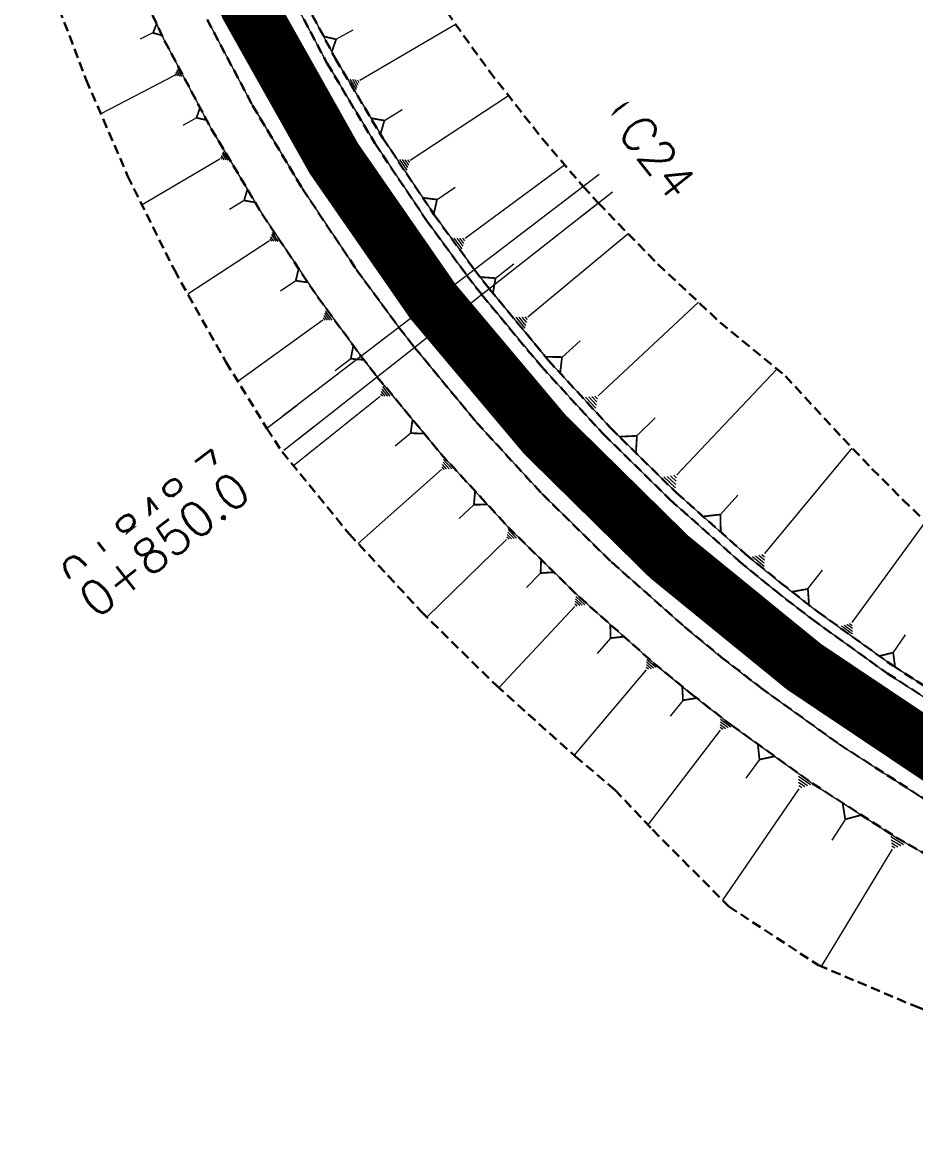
# Model space of a CAD drawing. Header units: metres. Extents: x 544752 to 548977, y 1840603 to 1844608.
# Drawn here: x 547355.3 to 547402.3, y 1842290.2 to 1842349.1 of the extents above; entities that cross this region are included whole.
import ezdxf

# ---------------------------------------------------------------- set-up
doc = ezdxf.new("R2010")
doc.units = ezdxf.units.M
doc.header["$MEASUREMENT"] = 0
for name, pattern in [('ACAD_ISO02W100', [15, 12, -3]), ('Anordnung Grundriss$0$GESTRICHELT', [0.75, 0.5, -0.25]), ('HIDDEN', [0.375, 0.25, -0.125])]:
    doc.linetypes.add(name, pattern=pattern)
doc.layers.add('C-ROAD', color=7, linetype='Continuous')
for name, color, linetype, lineweight in [('C-ROAD-CORR', 5, 'Continuous', 0), ('C-ROAD-SAMP', 150, 'HIDDEN', 0), ('C-ROAD-SAMP-TEXT', 11, 'Continuous', 0), ('C-TOPO-FEAT', 94, 'Continuous', 5)]:
    doc.layers.add(name, color=color, linetype=linetype, lineweight=lineweight)

msp = doc.modelspace()

# ---------------------------------------------------------------- linework, layer by layer
at = {"layer": 'C-ROAD-CORR', "color": 160, "linetype": 'Continuous'}
for p, q in [((547373.0585250466, 1842346.085758915, 510.2563407960987), (547378.0899108027, 1842349.032494859, 506.3679312244375)), ((547362.1723855748, 1842348.571645081, 510.4374163274212), (547361.4891758091, 1842348.237028631, 509.9301856876669)), ((547371.8085865452, 1842348.234286717, 510.3210147086023), (547372.7090871364, 1842348.730343666, 509.6354747157557)), ((547363.4983515706, 1842346.299695829, 510.4765900934795), (547363.3885830651, 1842346.510637075, 510.4765900934795)), ((547363.5961074455, 1842346.28355002, 510.5294469781551), (547363.4314546875, 1842346.599961889, 510.5294469781551)), ((547363.6938633206, 1842346.26740421, 510.5823038628308), (547363.4743263097, 1842346.689286702, 510.5823038628308)), ((547363.3028398205, 1842346.331987449, 510.3708763241282), (547359.4287317194, 1842344.315999282, 507.4585968791869)), ((547363.4005956955, 1842346.315841639, 510.4237332088039), (547363.3457114429, 1842346.421312262, 510.4237332088039)), ((547372.5328147298, 1842346.145782777, 510.5386296326293), (547372.8537032498, 1842345.597883692, 510.5386296326293)), ((547372.664242309, 1842346.130776812, 510.4680574234966), (547372.904908699, 1842345.719852498, 510.4680574234966)), ((547372.7956698883, 1842346.115770846, 510.397485214364), (547372.9561141481, 1842345.841821303, 510.397485214364)), ((547372.9270974674, 1842346.10076488, 510.3269130052313), (547373.0073195974, 1842345.963790109, 510.3269130052313)), ((547375.7098289898, 1842341.882076377, 510.1369580359184), (547380.8695881384, 1842345.280604593, 506.0166825343609)), ((547364.4625700581, 1842344.105951239, 510.3055476273498), (547363.7363058806, 1842343.705217505, 509.7524665932393)), ((547374.3471193078, 1842343.959984496, 510.193954641242), (547375.2760647692, 1842344.537392349, 509.4646401180623)), ((547366.1233941877, 1842341.870690781, 510.4741453391345), (547365.8626515052, 1842342.317152539, 510.4741453391345)), ((547365.6953816739, 1842341.920093205, 510.2442979549757), (547361.5955807463, 1842339.525726675, 507.0783094889003)), ((547365.8023848023, 1842341.907742599, 510.3017598010154), (547365.7371991317, 1842342.019358039, 510.3017598010154)), ((547365.9093879308, 1842341.895391993, 510.3592216470551), (547365.7790165895, 1842342.118622872, 510.3592216470551)), ((547366.0163910592, 1842341.883041387, 510.4166834930948), (547365.8208340474, 1842342.217887706, 510.4166834930948)), ((547375.1502010452, 1842341.916290865, 510.4360791170722), (547375.5202872569, 1842341.354413607, 510.4360791170722)), ((547375.2901080314, 1842341.907737243, 510.3612988467838), (547375.5676726901, 1842341.4863293, 510.3612988467838)), ((547375.4300150175, 1842341.899183621, 510.2865185764953), (547375.6150581234, 1842341.618244992, 510.2865185764953)), ((547375.5699220037, 1842341.890629999, 510.2117383062069), (547375.6624435566, 1842341.750160685, 510.2117383062069)), ((547378.5975284545, 1842337.772659003, 510.0308642471801), (547383.8308839374, 1842341.633720277, 505.6943817348573)), ((547377.1186767275, 1842339.802336243, 510.0816150346556), (547378.0651743939, 1842340.46250891, 509.3121800153242)), ((547366.9680609605, 1842339.755725881, 510.1852183602689), (547366.2038526726, 1842339.28404966, 509.5863982126173)), ((547368.3009499391, 1842337.6284521, 510.1294554180521), (547364.0073881978, 1842334.831622201, 506.7125507900111)), ((547368.4169489797, 1842337.620768516, 510.1914717281256), (547368.3408059105, 1842337.737659776, 510.1914717281256)), ((547368.5329480204, 1842337.613084933, 510.2534880381991), (547368.380661882, 1842337.846867451, 510.2534880381991)), ((547368.6489470609, 1842337.605401349, 510.3155043482726), (547368.4205178536, 1842337.956075127, 510.3155043482726)), ((547368.7649461016, 1842337.597717766, 510.3775206583461), (547368.460373825, 1842338.065282803, 510.3775206583461)), ((547378.0073469001, 1842337.777302201, 510.3456956301632), (547378.4278201492, 1842337.207384806, 510.3456956301632)), ((547378.1548922887, 1842337.776141402, 510.2669877844174), (547378.4702472255, 1842337.348703355, 510.2669877844174)), ((547378.3024376773, 1842337.774980602, 510.1882799386717), (547378.5126743019, 1842337.490021905, 510.1882799386717)), ((547378.449983066, 1842337.773819803, 510.1095720929259), (547378.5551013781, 1842337.631340454, 510.1095720929259)), ((547381.8892001085, 1842333.63807692, 509.9346485212615), (547387.1697529744, 1842338.010749258, 505.3624396511769)), ((547380.1965187327, 1842335.668022947, 509.9800342977188), (547381.1532546107, 1842336.416128354, 509.1703572245572)), ((547369.6829932906, 1842335.531277834, 510.0763764955097), (547368.8861799384, 1842334.98409905, 509.4318252214532)), ((547385.58923761, 1842329.475698147, 509.848849850986), (547390.8735025534, 1842334.404955379, 505.0297713645921)), ((547371.2314975698, 1842333.460030969, 510.0919792887255), (547371.1436253345, 1842333.581534276, 510.0919792887255)), ((547371.3564358925, 1842333.457860806, 510.1586323383031), (547371.1806914218, 1842333.700867421, 510.1586323383031)), ((547371.4813742152, 1842333.455690642, 510.2252853878806), (547371.2177575092, 1842333.820200565, 510.2252853878806)), ((547371.6063125379, 1842333.453520479, 510.2919384374582), (547371.2548235966, 1842333.939533709, 510.2919384374582)), ((547381.2677668971, 1842333.608148309, 510.2665764982091), (547381.7439302758, 1842333.033121026, 510.2665764982091)), ((547381.4231252, 1842333.615630462, 510.1835945039722), (547381.7802477339, 1842333.18436, 510.1835945039722)), ((547381.5784835027, 1842333.623112615, 510.1006125097353), (547381.8165651922, 1842333.335598973, 510.1006125097353)), ((547381.7338418056, 1842333.630594767, 510.0176305154984), (547381.8528826503, 1842333.486837947, 510.0176305154984)), ((547371.1065592471, 1842333.462201132, 510.0253262391479), (547366.6437361904, 1842330.234649177, 506.3530710657581)), ((547383.6932192949, 1842331.516104022, 509.8881986467682), (547384.6563320874, 1842332.362758692, 509.0332223921531)), ((547372.5800239907, 1842331.427046744, 509.9767340684608), (547371.7534653948, 1842330.798015575, 509.2842471818201)), ((547389.7408931378, 1842325.328604031, 509.7740766373805), (547395.0003180003, 1842330.885248026, 504.6726274849613)), ((547374.6577999786, 1842329.465000889, 510.2191722987897), (547374.2604223135, 1842329.961559172, 510.2191722987897)), ((547374.1280722906, 1842329.448361587, 509.9364595025912), (547369.5683493498, 1842325.799379954, 506.0423787899844)), ((547374.2605042126, 1842329.452521412, 510.0071377016408), (547374.1611597963, 1842329.576660983, 510.0071377016408)), ((547374.3929361346, 1842329.456681238, 510.0778159006904), (547374.194247302, 1842329.704960379, 510.0778159006904)), ((547374.5253680566, 1842329.460841063, 510.14849409974), (547374.2273348077, 1842329.833259776, 510.14849409974)), ((547384.9372225862, 1842329.405564522, 510.1987038595903), (547385.4740016842, 1842328.830126309, 510.1987038595903)), ((547385.1002263422, 1842329.423097928, 510.1112403574392), (547385.5028106656, 1842328.991519269, 510.1112403574392)), ((547385.2632300981, 1842329.440631334, 510.0237768552881), (547385.5316196472, 1842329.152912228, 510.0237768552881)), ((547385.426233854, 1842329.458164741, 509.9363133531371), (547385.5604286286, 1842329.314305188, 509.9363133531371)), ((547387.633995312, 1842327.371268076, 509.8098124219225), (547388.5932607846, 1842328.323575727, 508.9084502056352)), ((547375.730021007, 1842327.512229262, 509.9059553172042), (547374.9148344644, 1842326.826593367, 509.1956186072767)), ((547394.3601919506, 1842321.173122212, 509.769224351773), (547398.9644785484, 1842326.728499535, 504.9586483807825)), ((547377.6228442602, 1842325.619688192, 510.0193246495045), (547377.4114141283, 1842325.858973305, 510.0193246495045)), ((547377.7554634974, 1842325.630343624, 510.0902929387696), (547377.4383182995, 1842325.989271293, 510.0902929387696)), ((547377.8880827345, 1842325.640999057, 510.1612612280347), (547377.4652224707, 1842326.119569282, 510.1612612280347)), ((547377.3576057858, 1842325.598377327, 509.8773880709742), (547372.9631225258, 1842321.715452203, 505.9673793470805)), ((547377.490225023, 1842325.60903276, 509.9483563602394), (547377.384509957, 1842325.728675316, 509.9483563602394)), ((547389.2275880609, 1842325.240824828, 510.0518559249044), (547389.6814357511, 1842324.811252981, 510.0518559249044)), ((547389.3986897531, 1842325.270084563, 509.9592628290631), (547389.70125488, 1842324.983703331, 509.9592628290631)), ((547389.5697914455, 1842325.299344297, 509.8666697332218), (547389.7210740088, 1842325.156153681, 509.8666697332218)), ((547389.0564863686, 1842325.211565094, 510.1444490207458), (547389.6616166222, 1842324.638802631, 510.1444490207458)), ((547392.0330747183, 1842323.232371499, 509.7666171493618), (547392.9366640564, 1842324.252296187, 508.8579153488482)), ((547379.0581470082, 1842323.748188888, 509.8544540755972), (547378.2775523938, 1842323.023807032, 509.1442835686155)), ((547381.168179011, 1842321.963598528, 510.044590776162), (547380.8349211835, 1842322.305601404, 510.044590776162)), ((547381.2997226213, 1842321.980655343, 510.1153413292502), (547380.8553788514, 1842322.436659178, 510.1153413292502)), ((547398.9654956224, 1842317.546156872, 509.7929546977607), (547402.8375102726, 1842322.857415026, 505.4097544357714)), ((547380.7735481799, 1842321.912428081, 509.8323391168972), (547376.5863495939, 1842317.832296595, 505.9343901118107)), ((547380.9050917902, 1842321.929484896, 509.9030896699854), (547380.7940058478, 1842322.043485855, 509.9030896699854)), ((547381.0366354006, 1842321.946541712, 509.9738402230737), (547380.8144635156, 1842322.17454363, 509.9738402230737)), ((547394.2009939156, 1842321.134966129, 509.8565405066481), (547394.3522463404, 1842321.009608395, 509.8565405066481)), ((547393.7233998106, 1842321.02049788, 510.1184889712735), (547394.3284095096, 1842320.519066944, 510.1184889712735)), ((547393.8825978455, 1842321.058653963, 510.0311728163983), (547394.33635512, 1842320.682580761, 510.0311728163983)), ((547394.0417958805, 1842321.096810046, 509.9438566615232), (547394.3443007302, 1842320.846094578, 509.9438566615232)), ((547382.5656289114, 1842320.150806585, 509.8146933190644), (547381.8220021154, 1842319.389970273, 509.105207162468)), ((547396.6291569714, 1842319.317223944, 509.7798901280952), (547397.4004676269, 1842320.30900353, 508.942218688066)), ((547384.7554799919, 1842318.46570494, 510.0098011332914), (547384.4055911982, 1842318.791382128, 510.0098011332914)), ((547384.8861674995, 1842318.489178473, 510.0806193631221), (547384.4196491078, 1842318.923414725, 510.0806193631221)), ((547384.3634174693, 1842318.395284338, 509.7973464437993), (547380.3761690749, 1842314.11161456, 505.8957393506979)), ((547384.4941049769, 1842318.418757872, 509.86816467363), (547384.3774753789, 1842318.527316935, 509.86816467363)), ((547384.6247924843, 1842318.442231406, 509.9389829034607), (547384.3915332886, 1842318.659349532, 509.9389829034607)), ((547398.3952066855, 1842317.371396039, 510.1111653650535), (547398.9735851194, 1842316.949746459, 510.1111653650535)), ((547398.5377789198, 1842317.415086247, 510.0316126982303), (547398.971562745, 1842317.098849063, 510.0316126982303)), ((547398.680351154, 1842317.458776456, 509.9520600314071), (547398.9695403709, 1842317.247951666, 509.9520600314071)), ((547398.8229233882, 1842317.502466664, 509.8725073645839), (547398.9675179966, 1842317.397054269, 509.8725073645839)), ((547386.242544391, 1842316.726809203, 509.7850669166438), (547385.5348897588, 1842315.928361148, 509.0735621824983)), ((547401.1188054447, 1842315.963519131, 509.8052161607602), (547401.763973889, 1842316.903246738, 509.0452265568667)), ((547388.3816299837, 1842315.118132949, 509.915014077657), (547388.1369301404, 1842315.324575944, 509.915014077657)), ((547388.511619276, 1842315.148088814, 509.9861601073295), (547388.1445695114, 1842315.457753307, 509.9861601073295)), ((547388.6416085685, 1842315.17804468, 510.0573061370019), (547388.1522088823, 1842315.59093067, 510.0573061370019)), ((547388.1216513987, 1842315.058221218, 509.772722018312), (547384.3304723655, 1842310.564482334, 505.8530830529598)), ((547388.2516406912, 1842315.088177083, 509.8438680479845), (547388.1292907696, 1842315.191398581, 509.8438680479845)), ((547390.0600101178, 1842313.45887494, 509.7636100993567), (547389.3866829072, 1842312.620100752, 509.0465323170513)), ((547392.4309089372, 1842312.001562909, 509.9640406577566), (547392.0240361392, 1842312.312175886, 509.9640406577566)), ((547392.5677461763, 1842312.040210256, 510.0398780903967), (547392.0252491123, 1842312.454360893, 510.0398780903967)), ((547392.0203972202, 1842311.885620865, 509.7365283598366), (547388.2175851687, 1842306.904306841, 505.5584036263973)), ((547392.1572344592, 1842311.924268213, 509.8123657924766), (547392.0216101932, 1842312.027805872, 509.8123657924766)), ((547392.2940716982, 1842311.96291556, 509.8882032251166), (547392.0228231662, 1842312.169990879, 509.8882032251166)), ((547394.08373004, 1842310.340522327, 509.7057805787731), (547393.3705833287, 1842309.356292077, 508.8952337605897)), ((547396.7665461088, 1842309.009669521, 510.0184273369617), (547396.1288539919, 1842309.447832995, 510.0184273369617)), ((547396.155591068, 1842308.80362318, 509.6745192627855), (547392.1322035901, 1842302.948086072, 504.9376726623059)), ((547396.6138073485, 1842308.958157936, 509.9324503184176), (547396.1355382609, 1842309.286780541, 509.9324503184176)), ((547396.4610685883, 1842308.906646351, 509.8464732998736), (547396.14222253, 1842309.125728087, 509.8464732998736)), ((547396.3083298282, 1842308.855134765, 509.7604962813296), (547396.1489067989, 1842308.964675633, 509.7604962813296)), ((547398.5970095695, 1842307.194773624, 509.6626508873163), (547397.8866838983, 1842306.095483009, 508.7898219391384)), ((547401.6653975893, 1842305.860252997, 510.0044472452133), (547400.9949569236, 1842306.267007674, 510.0044472452133)), ((547401.5138000599, 1842305.799357221, 509.9173131302347), (547401.0109695606, 1842306.104423229, 509.9173131302347)), ((547401.3622025305, 1842305.738461444, 509.8301790152561), (547401.0269821975, 1842305.941838783, 509.8301790152561)), ((547401.0590074715, 1842305.616669892, 509.6559107852989), (547397.3241092871, 1842299.460557217, 504.8554194934747)), ((547401.210605001, 1842305.677565668, 509.7430449002775), (547401.0429948346, 1842305.779254338, 509.7430449002775))]:
    msp.add_line(p, q, dxfattribs=at)
at = {"layer": 'C-ROAD-CORR', "color": 5, "linetype": 'Anordnung Grundriss$0$GESTRICHELT', "lineweight": 30, "extrusion": (-0.4982029793467132, -0.2440054581500553, 0.832018706378072), "const_width": 0.1, "elevation": -721815.8788817208}
msp.add_lwpolyline([(-1413804.069646067, 1083510.827352449), (-1413803.727577438, 1083510.371260945), (-1413803.385508811, 1083510.827352449)], dxfattribs=at)
at = {"layer": 'C-ROAD-CORR', "color": 5, "linetype": 'Anordnung Grundriss$0$GESTRICHELT', "lineweight": 30, "extrusion": (-0.4859301607899782, -0.2676833701348241, -0.8319960890460296), "const_width": 0.1, "elevation": -759575.040362568}
msp.add_lwpolyline([(-1349594.376914719, -1138200.90434832), (-1349594.83918536, -1138201.520709174), (-1349595.301456002, -1138200.90434832)], dxfattribs=at)
at = {"layer": 'C-ROAD-CORR', "color": 5, "linetype": 'Anordnung Grundriss$0$GESTRICHELT', "lineweight": 30, "extrusion": (-0.485727761643321, -0.2680119786144833, 0.8320084860673711), "const_width": 0.1, "elevation": -759215.8257858631}
msp.add_lwpolyline([(-1348643.985205181, 1139558.155815337), (-1348643.612232918, 1139557.658518985), (-1348643.239260654, 1139558.155815337)], dxfattribs=at)
at = {"layer": 'C-ROAD-CORR', "color": 5, "linetype": 'Anordnung Grundriss$0$GESTRICHELT', "lineweight": 30, "extrusion": (-0.4711681614503262, -0.2928656285445447, -0.8320037783884928), "const_width": 0.1, "elevation": -797889.0698913542}
msp.add_lwpolyline([(-1275747.530499773, -1195695.88552946), (-1275748.022305319, -1195696.541270188), (-1275748.514110865, -1195695.88552946)], dxfattribs=at)
at = {"layer": 'C-ROAD-CORR', "color": 5, "linetype": 'Anordnung Grundriss$0$GESTRICHELT', "lineweight": 30, "extrusion": (-0.4720960280371102, -0.2913819097972814, 0.8319987517745883), "const_width": 0.1, "elevation": -794809.7745543104}
msp.add_lwpolyline([(-1280276.632610479, 1192894.847947468), (-1280276.22881158, 1192894.309548936), (-1280275.825012682, 1192894.847947468)], dxfattribs=at)
at = {"layer": 'C-ROAD-CORR', "color": 5, "linetype": 'Anordnung Grundriss$0$GESTRICHELT', "lineweight": 30, "extrusion": (-0.4550091522279625, -0.3173643382168786, -0.8320135505008037), "const_width": 0.1, "elevation": -834178.94567271}
msp.add_lwpolyline([(-1197939.338452533, -1250168.697602273), (-1197939.857335753, -1250169.389446567), (-1197940.376218974, -1250168.697602273)], dxfattribs=at)
at = {"layer": 'C-ROAD-CORR', "color": 5, "linetype": 'Anordnung Grundriss$0$GESTRICHELT', "lineweight": 30, "extrusion": (-0.4573392466470672, -0.3140589098722674, 0.8319902731439448), "const_width": 0.1, "elevation": -828511.148445852}
msp.add_lwpolyline([(-1208864.60867345, 1243395.418407069), (-1208864.174053547, 1243394.838913866), (-1208863.739433645, 1243395.418407068)], dxfattribs=at)
at = {"layer": 'C-ROAD-CORR', "color": 5, "linetype": 'Anordnung Grundriss$0$GESTRICHELT', "lineweight": 30, "extrusion": (-0.4369763907510254, -0.3416871973480563, -0.8320465690660817), "const_width": 0.1, "elevation": -869119.0607622925}
msp.add_lwpolyline([(-1114147.536098706, -1302739.523194127), (-1114148.082201154, -1302740.251330726), (-1114148.628303603, -1302739.523194127)], dxfattribs=at)
at = {"layer": 'C-ROAD-CORR', "color": 5, "linetype": 'Anordnung Grundriss$0$GESTRICHELT', "lineweight": 30, "extrusion": (-0.4414249428360396, -0.3359351039528593, 0.8320406394968821), "const_width": 0.1, "elevation": -860103.3879397307}
msp.add_lwpolyline([(-1134582.631567404, 1291026.401921753), (-1134582.164518633, 1291025.779190059), (-1134581.697469862, 1291026.401921753)], dxfattribs=at)
at = {"layer": 'C-ROAD-CORR', "color": 5, "linetype": 'Anordnung Grundriss$0$GESTRICHELT', "lineweight": 30, "extrusion": (-0.4166373507960855, -0.3662582009057417, -0.832026591035953), "const_width": 0.1, "elevation": -903253.7589118007}
msp.add_lwpolyline([(-1022288.605141661, -1353835.284311532), (-1022289.181745123, -1353836.053116147), (-1022289.758348585, -1353835.284311531)], dxfattribs=at)
at = {"layer": 'C-ROAD-CORR', "color": 5, "linetype": 'Anordnung Grundriss$0$GESTRICHELT', "lineweight": 30, "extrusion": (-0.4245985089717124, -0.3571206875241247, 0.8319741106075929), "const_width": 0.1, "elevation": -889923.9580724778}
msp.add_lwpolyline([(-1057597.865947842, 1335408.526837578), (-1057597.387003794, 1335407.888245514), (-1057596.908059746, 1335408.526837577)], dxfattribs=at)
at = {"layer": 'C-ROAD-CORR', "color": 5, "linetype": 'Anordnung Grundriss$0$GESTRICHELT', "lineweight": 30, "extrusion": (-0.3937274922958491, -0.3908716764167288, -0.8319843714791751), "const_width": 0.1, "elevation": -936059.3023590721}
msp.add_lwpolyline([(-921804.4986619573, -1402807.784173926), (-921805.106432914, -1402808.594535201), (-921805.7142038704, -1402807.784173926)], dxfattribs=at)
at = {"layer": 'C-ROAD-CORR', "color": 5, "linetype": 'Anordnung Grundriss$0$GESTRICHELT', "lineweight": 30, "extrusion": (-0.4066875487909471, -0.3774008632473915, 0.8319698468565639), "const_width": 0.1, "elevation": -917482.6368328844}
msp.add_lwpolyline([(-978097.8261682654, 1376711.238598826), (-978097.3473454756, 1376710.60016844), (-978096.868522686, 1376711.238598826)], dxfattribs=at)
at = {"layer": 'C-ROAD-CORR', "color": 5, "linetype": 'Anordnung Grundriss$0$GESTRICHELT', "lineweight": 30, "extrusion": (0.3679194294669946, 0.4152883324633613, 0.8319680849290325), "const_width": 0.1, "elevation": 966915.6170899282}
msp.add_lwpolyline([(811971.1145617699, -1448988.242364241), (811971.7272367175, -1448989.059264172), (811972.3399116658, -1448988.242364242)], dxfattribs=at)
at = {"layer": 'C-ROAD-CORR', "color": 5, "linetype": 'Anordnung Grundriss$0$GESTRICHELT', "lineweight": 30, "extrusion": (0.3878068407776368, 0.3967817295737137, -0.8319676155491638), "const_width": 0.1, "elevation": 942853.5300240748}
msp.add_lwpolyline([(896271.69595506, 1414743.22802055), (896271.2175984916, 1414742.590211792), (896270.739241923, 1414743.22802055)], dxfattribs=at)
at = {"layer": 'C-ROAD-CORR', "color": 5, "linetype": 'Anordnung Grundriss$0$GESTRICHELT', "lineweight": 30, "extrusion": (0.3405524338587497, 0.4378948345484402, 0.8320289379995605), "const_width": 0.1, "elevation": 993583.5185672534}
msp.add_lwpolyline([(698902.7086102972, -1489331.24531598), (698903.2735492145, -1489331.998567869), (698903.8384881308, -1489331.24531598)], dxfattribs=at)
at = {"layer": 'C-ROAD-CORR', "color": 5, "linetype": 'Anordnung Grundriss$0$GESTRICHELT', "lineweight": 30, "extrusion": (0.3680022798527955, 0.4152176654742987, -0.8319667134574666), "const_width": 0.1, "elevation": 965977.7113796681}
msp.add_lwpolyline([(812314.0444065997, 1449413.146130034), (812313.5646909954, 1449412.50650923), (812313.0849753914, 1449413.146130035)], dxfattribs=at)
at = {"layer": 'C-ROAD-CORR', "color": 5, "linetype": 'Anordnung Grundriss$0$GESTRICHELT', "lineweight": 30, "extrusion": (0.313977655424646, 0.4573278087631143, 0.8320272274547094), "const_width": 0.1, "elevation": 1014838.214325416}
msp.add_lwpolyline([(591461.0210774883, -1521200.489100768), (591461.533622592, -1521201.17249424), (591462.0461676959, -1521200.489100768)], dxfattribs=at)
at = {"layer": 'C-ROAD-CORR', "color": 5, "linetype": 'Anordnung Grundriss$0$GESTRICHELT', "lineweight": 30, "extrusion": (0.3472478166981797, 0.4325720110379023, -0.832045917642153), "const_width": 0.1, "elevation": 986589.0943577801}
msp.add_lwpolyline([(726427.0126938119, 1480777.966134335), (726426.5290481746, 1480777.321273486), (726426.0454025385, 1480777.966134335)], dxfattribs=at)
at = {"layer": 'C-ROAD-CORR', "color": 5, "linetype": 'Anordnung Grundriss$0$GESTRICHELT', "lineweight": 30, "extrusion": (0.3255363186088709, 0.4492801928506465, -0.8319695989509892), "const_width": 0.1, "elevation": 1005486.140212514}
msp.add_lwpolyline([(637693.5430584885, 1508673.389476987), (637692.9965589477, 1508672.660810933), (637692.4500594079, 1508673.389476987)], dxfattribs=at)
at = {"layer": 'C-ROAD-CORR', "color": 5, "linetype": 'Anordnung Grundriss$0$GESTRICHELT', "lineweight": 30, "extrusion": (0.3011166246959829, 0.4660041062808675, -0.8319669171674249), "const_width": 0.1, "elevation": 1022929.51322568}
msp.add_lwpolyline([(540097.3751589183, 1534814.113907418), (540096.786673656, 1534813.329260402), (540096.1981883936, 1534814.113907418)], dxfattribs=at)
at = {"layer": 'C-ROAD-SAMP-TEXT', "color": 1, "linetype": 'Continuous', "lineweight": -3}
for p, q in [((547376.1086994564, 1842333.831716459), (547377.6974947512, 1842335.046512537)), ((547376.9207409458, 1842332.784309769), (547378.4930943627, 1842334.020313302))]:
    msp.add_line(p, q, dxfattribs=at)

# ---------------------------------------------------------------- texts
at = {"layer": 'C-ROAD-SAMP-TEXT', "color": 1, "linetype": 'Continuous', "lineweight": 13, "insert": (547388.0246641667, 1842342.942687046), "char_height": 1.8, "width": 4.761428571428572, "attachment_point": 5, "rotation": 307.40160110729386, "bg_fill": 3, "box_fill_scale": 1.416666666666667, "bg_fill_color": 256, "bg_fill_true_color": 13158600, "bg_fill_transparency": 0}
msp.add_mtext('{\\Fsimplex.shx|c0;C23}', dxfattribs=at)
at = {"layer": 'C-ROAD-SAMP-TEXT', "color": 1, "linetype": 'Continuous', "lineweight": -3, "insert": (547361.8095418041, 1842322.898551756), "char_height": 1.8, "width": 11.25428571428572, "attachment_point": 5, "rotation": 37.401601107293864, "bg_fill": 3, "box_fill_scale": 1.416666666666667, "bg_fill_color": 256, "bg_fill_true_color": 13158600, "bg_fill_transparency": 0}
msp.add_mtext('{\\Fsimplex.shx|c0;0+848.7}', dxfattribs=at)

# ---------------------------------------------------------------- next in the draw order: linework, layer by layer
at = {"layer": 'C-ROAD-SAMP', "color": 1, "linetype": 'Continuous', "lineweight": 13}
msp.add_lwpolyline([(547384.8470735773, 1842340.513094889), (547376.9030971038, 1842334.439114498), (547368.9591206303, 1842328.365134108)], dxfattribs=at)
at = {"layer": 'C-ROAD-SAMP-TEXT', "color": 4, "linetype": 'Continuous', "lineweight": 9}
msp.add_line((547385.6414712247, 1842341.120492928), (547384.05267593, 1842339.90569685), dxfattribs=at)
at = {"layer": 'C-ROAD-SAMP-TEXT', "color": 4, "linetype": 'Continuous', "lineweight": 5}
msp.add_line((547369.7535182777, 1842328.972532147), (547368.1647229829, 1842327.757736069), dxfattribs=at)

# ---------------------------------------------------------------- next in the draw order: texts
at = {"layer": 'C-ROAD-SAMP-TEXT', "color": 1, "linetype": 'Continuous', "lineweight": -3, "insert": (547362.7695601949, 1842321.660277975), "char_height": 1.8, "width": 11.25428571428572, "attachment_point": 5, "rotation": 38.170359251646346, "bg_fill": 3, "box_fill_scale": 1.416666666666667, "bg_fill_color": 256, "bg_fill_true_color": 13158600, "bg_fill_transparency": 0}
msp.add_mtext('{\\Fsimplex.shx|c0;0+850.0}', dxfattribs=at)

# ---------------------------------------------------------------- next in the draw order: linework, layer by layer
at = {"layer": 'C-ROAD-SAMP-TEXT', "color": 4, "linetype": 'Continuous', "lineweight": 5}
msp.add_line((547370.6313272788, 1842327.840295638), (547369.058973862, 1842326.604292106), dxfattribs=at)

# ---------------------------------------------------------------- next in the draw order: texts
at = {"layer": 'C-ROAD-SAMP-TEXT', "color": 1, "linetype": 'Continuous', "lineweight": 13, "insert": (547388.7133915717, 1842342.054336264), "char_height": 1.8, "width": 4.848000000000001, "attachment_point": 5, "rotation": 308.17035925164635, "bg_fill": 3, "box_fill_scale": 1.416666666666667, "bg_fill_color": 256, "bg_fill_true_color": 13158600, "bg_fill_transparency": 0}
msp.add_mtext('{\\Fsimplex.shx|c0;C24}', dxfattribs=at)

# ---------------------------------------------------------------- next in the draw order: linework, layer by layer
at = {"layer": 'C-ROAD', "color": 1, "linetype": 'ACAD_ISO02W100', "lineweight": -3, "ltscale": 0.1, "const_width": 3, "flags": 128}
msp.add_lwpolyline([(547358.5668576545, 1842412.333396265, 0.4484821908243404), (547447.2669305371, 1842296.325235744)], format="xyb", dxfattribs=at)
at = {"layer": 'C-ROAD-CORR', "color": 11, "linetype": 'Anordnung Grundriss$0$GESTRICHELT', "lineweight": 30}
for points in [[(547360.5683088392, 1842352.912064138, 510.8005065036601), (547362.7826300914, 1842348.160350441, 510.6751820035288), (547365.2369376582, 1842343.528031797, 510.5625106373852), (547367.9248150276, 1842339.02721888, 510.4624924052295), (547370.8392350462, 1842334.669678563, 510.3751273070615), (547373.1297082789, 1842331.553973813, 510.3187940202161), (547373.9725782897, 1842330.466803145, 510.3004153428815), (547377.3166529837, 1842326.429580573, 510.2383565126892), (547380.8627164203, 1842322.568565711, 510.1889508164847), (547384.6014978145, 1842318.89385275, 510.1521982542682), (547388.523222542, 1842315.415048814, 510.1280988260394), (547390.5107305343, 1842313.782992195, 510.1209030043916), (547392.6176376935, 1842312.141248847, 510.1150104081696), (547396.8740388801, 1842309.08101183, 510.1034442849838), (547401.2812982184, 1842306.24233841, 510.091878161798), (547405.8278934236, 1842303.63264998, 510.0803120386121), (547410.5019379326, 1842301.258769278, 510.0687459154263), (547415.2912119805, 1842299.126902549, 510.0571797922405), (547420.1831945477, 1842297.242623318, 510.0456136690547), (547425.165096095, 1842295.610857822, 510.0340475458688), (547430.2238919996, 1842294.235872129, 510.022481422683)], [(547356.7049234166, 1842351.230549487, 507.9915337026161), (547358.6552527015, 1842346.106948202, 507.6018772402027), (547360.8385546074, 1842341.051630475, 507.1974392683352), (547363.2954164906, 1842336.099443633, 506.8108140262188), (547366.0130610648, 1842331.260082744, 506.4357365505173), (547368.16635239, 1842327.758981916, 506.1534947686447), (547368.9683422789, 1842326.533047972, 506.0568943825755), (547372.4937724617, 1842322.22227315, 505.9716058739576), (547376.2777280268, 1842318.136222906, 505.9375311158668), (547380.2453451399, 1842314.228967671, 505.8971505891166), (547384.3912761274, 1842310.509939481, 505.8524271438945), (547386.4797587536, 1842308.746614004, 505.8203170606348), (547388.4547500145, 1842306.652883286, 505.5226597461689), (547392.4679509776, 1842302.60984224, 504.884263997569), (547397.1893941571, 1842299.517690749, 504.8440398759815), (547402.4076973171, 1842297.30457562, 505.2848388711365), (547407.711069802, 1842295.397172603, 505.7406844807384), (547413.0631440644, 1842293.755958001, 506.180678966157), (547418.4616409158, 1842292.408094073, 506.6243455531111), (547423.880719196, 1842291.321829882, 507.0492427179661), (547429.2465364676, 1842290.238955384, 507.2793633833871)], [(547369.4975147316, 1842351.501057592, 510.7551820035288), (547371.7722864939, 1842347.207599107, 510.6425106373852), (547374.2635421229, 1842343.036026535, 510.5424924052295), (547376.9647685102, 1842338.997245984, 510.4551273070616), (547379.0876906341, 1842336.109459106, 510.3987940202161), (547379.8689036026, 1842335.101816393, 510.3804153428815), (547382.9683548646, 1842331.359921925, 510.3183565126893), (547386.2550191288, 1842327.781345344, 510.2689508164848), (547389.7203037804, 1842324.375442436, 510.2321982542682), (547393.3551492214, 1842321.151117552, 510.2080988260394), (547395.1972684079, 1842319.638448006, 510.2009030043916), (547397.1500525563, 1842318.116800329, 510.1950104081697), (547401.0950924363, 1842315.280423647, 510.1834442849839), (547405.179954997, 1842312.649402896, 510.171878161798), (547409.3939608241, 1842310.230616583, 510.1603120386122), (547413.7260928719, 1842308.030388356, 510.1487459154263), (547418.1650252673, 1842306.054470462, 510.1371797922405), (547422.6991529197, 1842304.308028718, 510.1256136690547), (547427.3166218613, 1842302.795628999, 510.1140475458689)], [(547377.20442135, 1842350.26602894, 506.4865466693835), (547379.8556879447, 1842346.572673032, 506.1313971349998), (547382.6489800301, 1842343.013028239, 505.8153587438137), (547384.8132728166, 1842340.487250759, 505.5938266326274), (547385.607197099, 1842339.61260319, 505.5144240754983), (547388.7432217351, 1842336.397707982, 505.2093937681123), (547392.0084754466, 1842333.34325489, 504.9340719820213), (547395.4524228678, 1842330.513812415, 504.6331199481924), (547398.4798900225, 1842327.234791302, 504.905099483038), (547400.003278529, 1842325.643174876, 505.0734397779604), (547401.6196223263, 1842324.009496622, 505.2643388948899), (547404.9156218722, 1842320.891590389, 505.6578804831458), (547408.3734242852, 1842317.897560101, 506.0762761771573), (547411.9989413302, 1842315.05037248, 506.5078565271484), (547415.8211244377, 1842312.430535367, 506.8997836209434), (547419.808548385, 1842310.016320756, 507.2776984103699), (547424.0076983628, 1842307.982733412, 507.5251226242153), (547428.3216452919, 1842306.151788377, 507.7784412373097)]]:
    msp.add_polyline3d(points, dxfattribs=at)
at = {"layer": 'C-ROAD-CORR', "color": 92, "linetype": 'Anordnung Grundriss$0$GESTRICHELT', "lineweight": 30}
for points in [[(547360.5683088392, 1842352.912064138, 510.8005065036601), (547362.7826300914, 1842348.160350441, 510.6751820035288), (547365.2369376582, 1842343.528031797, 510.5625106373852), (547367.9248150276, 1842339.02721888, 510.4624924052295), (547370.8392350462, 1842334.669678563, 510.3751273070615), (547373.1297082789, 1842331.553973813, 510.3187940202161), (547373.9725782897, 1842330.466803145, 510.3004153428815), (547377.3166529837, 1842326.429580573, 510.2383565126892), (547380.8627164203, 1842322.568565711, 510.1889508164847), (547384.6014978145, 1842318.89385275, 510.1521982542682), (547388.523222542, 1842315.415048814, 510.1280988260394), (547390.5107305343, 1842313.782992195, 510.1209030043916), (547392.6176376935, 1842312.141248847, 510.1150104081696), (547396.8740388801, 1842309.08101183, 510.1034442849838), (547401.2812982184, 1842306.24233841, 510.091878161798), (547405.8278934236, 1842303.63264998, 510.0803120386121), (547410.5019379326, 1842301.258769278, 510.0687459154263), (547415.2912119805, 1842299.126902549, 510.0571797922405), (547420.1831945477, 1842297.242623318, 510.0456136690547), (547425.165096095, 1842295.610857822, 510.0340475458688), (547430.2238919996, 1842294.235872129, 510.022481422683)], [(547356.7049234166, 1842351.230549487, 507.9915337026161), (547358.6552527015, 1842346.106948202, 507.6018772402027), (547360.8385546074, 1842341.051630475, 507.1974392683352), (547363.2954164906, 1842336.099443633, 506.8108140262188), (547366.0130610648, 1842331.260082744, 506.4357365505173), (547368.16635239, 1842327.758981916, 506.1534947686447), (547368.9683422789, 1842326.533047972, 506.0568943825755), (547372.4937724617, 1842322.22227315, 505.9716058739576), (547376.2777280268, 1842318.136222906, 505.9375311158668), (547380.2453451399, 1842314.228967671, 505.8971505891166), (547384.3912761274, 1842310.509939481, 505.8524271438945), (547386.4797587536, 1842308.746614004, 505.8203170606348), (547388.4547500145, 1842306.652883286, 505.5226597461689), (547392.4679509776, 1842302.60984224, 504.884263997569), (547397.1893941571, 1842299.517690749, 504.8440398759815), (547402.4076973171, 1842297.30457562, 505.2848388711365), (547407.711069802, 1842295.397172603, 505.7406844807384), (547413.0631440644, 1842293.755958001, 506.180678966157), (547418.4616409158, 1842292.408094073, 506.6243455531111), (547423.880719196, 1842291.321829882, 507.0492427179661), (547429.2465364676, 1842290.238955384, 507.2793633833871)], [(547369.4975147316, 1842351.501057592, 510.7551820035288), (547371.7722864939, 1842347.207599107, 510.6425106373852), (547374.2635421229, 1842343.036026535, 510.5424924052295), (547376.9647685102, 1842338.997245984, 510.4551273070616), (547379.0876906341, 1842336.109459106, 510.3987940202161), (547379.8689036026, 1842335.101816393, 510.3804153428815), (547382.9683548646, 1842331.359921925, 510.3183565126893), (547386.2550191288, 1842327.781345344, 510.2689508164848), (547389.7203037804, 1842324.375442436, 510.2321982542682), (547393.3551492214, 1842321.151117552, 510.2080988260394), (547395.1972684079, 1842319.638448006, 510.2009030043916), (547397.1500525563, 1842318.116800329, 510.1950104081697), (547401.0950924363, 1842315.280423647, 510.1834442849839), (547405.179954997, 1842312.649402896, 510.171878161798), (547409.3939608241, 1842310.230616583, 510.1603120386122), (547413.7260928719, 1842308.030388356, 510.1487459154263), (547418.1650252673, 1842306.054470462, 510.1371797922405), (547422.6991529197, 1842304.308028718, 510.1256136690547), (547427.3166218613, 1842302.795628999, 510.1140475458689)], [(547377.20442135, 1842350.26602894, 506.4865466693835), (547379.8556879447, 1842346.572673032, 506.1313971349998), (547382.6489800301, 1842343.013028239, 505.8153587438137), (547384.8132728166, 1842340.487250759, 505.5938266326274), (547385.607197099, 1842339.61260319, 505.5144240754983), (547388.7432217351, 1842336.397707982, 505.2093937681123), (547392.0084754466, 1842333.34325489, 504.9340719820213), (547395.4524228678, 1842330.513812415, 504.6331199481924), (547398.4798900225, 1842327.234791302, 504.905099483038), (547400.003278529, 1842325.643174876, 505.0734397779604), (547401.6196223263, 1842324.009496622, 505.2643388948899), (547404.9156218722, 1842320.891590389, 505.6578804831458), (547408.3734242852, 1842317.897560101, 506.0762761771573), (547411.9989413302, 1842315.05037248, 506.5078565271484), (547415.8211244377, 1842312.430535367, 506.8997836209434), (547419.808548385, 1842310.016320756, 507.2776984103699), (547424.0076983628, 1842307.982733412, 507.5251226242153), (547428.3216452919, 1842306.151788377, 507.7784412373097)]]:
    msp.add_polyline3d(points, dxfattribs=at)
at = {"layer": 'C-ROAD-CORR', "color": 5, "linetype": 'Anordnung Grundriss$0$GESTRICHELT', "lineweight": 30}
for points in [[(547369.0498557556, 1842351.278343783, 510.7751820035288), (547371.3365965716, 1842346.96229462, 510.6625106373852), (547373.8409603165, 1842342.768772691, 510.5624924052295), (547376.5563996126, 1842338.708741489, 510.4751273070615), (547378.6904918103, 1842335.805760086, 510.4187940202161), (547379.4758152483, 1842334.792815509, 510.4004153428815), (547382.5915747392, 1842331.031232502, 510.3383565126892), (547385.8955322816, 1842327.433826701, 510.2889508164848), (547389.3790500493, 1842324.010003123, 510.2521982542682), (547393.0330207761, 1842320.76871297, 510.2280988260394), (547394.8848325496, 1842319.248084286, 510.2209030043916), (547396.8478915655, 1842317.71843023, 510.2150104081696), (547400.8136888659, 1842314.867129526, 510.2034442849838), (547404.9200445452, 1842312.222265264, 510.191878161798), (547409.1562229973, 1842309.790752143, 510.1803120386122), (547413.5111492092, 1842307.578947084, 510.1687459154263), (547417.9734377149, 1842305.592632601, 510.1571797922405), (547422.5314223615, 1842303.837001691, 510.1456136690547), (547427.1731868102, 1842302.316644254, 510.1340475458688)], [(547365.0209249714, 1842349.273919492, 510.7751820035288), (547367.41538727, 1842344.754554234, 510.6625106373852), (547370.0377240594, 1842340.363488099, 510.5624924052295), (547372.8810795342, 1842336.112201037, 510.4751273070615), (547375.1157023973, 1842333.072468911, 510.4187940202161), (547375.9380200607, 1842332.011807561, 510.4004153428815), (547379.2005536107, 1842328.07302769, 510.3383565126892), (547382.6601506565, 1842324.306158922, 510.2889508164848), (547386.3077664698, 1842320.721049312, 510.2521982542682), (547390.1338647684, 1842317.327071727, 510.2280988260394), (547392.0729098255, 1842315.734810799, 510.2209030043916), (547394.1284426478, 1842314.133099341, 510.2150104081696), (547398.2810567322, 1842311.147482436, 510.2034442849838), (547402.5808504779, 1842308.378026572, 510.191878161798), (547407.0165825571, 1842305.831972182, 510.1803120386122), (547411.5766562456, 1842303.515975638, 510.1687459154263), (547416.2491497428, 1842301.436091853, 510.1571797922405), (547421.0218473384, 1842299.597758451, 510.1456136690547), (547425.8822713504, 1842298.005781548, 510.1340475458688), (547430.8177147455, 1842296.664323188, 510.1224814226831)]]:
    msp.add_polyline3d(points, dxfattribs=at)
at = {"layer": 'C-ROAD-CORR', "color": 160, "linetype": 'Anordnung Grundriss$0$GESTRICHELT', "lineweight": 30}
for points in [[(547369.0498557556, 1842351.278343783, 510.6251820035288), (547371.3365965716, 1842346.96229462, 510.5125106373852), (547373.8409603165, 1842342.768772691, 510.4124924052295), (547376.5563996126, 1842338.708741489, 510.3251273070616), (547378.6904918103, 1842335.805760086, 510.2687940202161), (547379.4758152483, 1842334.792815509, 510.2504153428815), (547382.5915747392, 1842331.031232502, 510.1883565126893), (547385.8955322816, 1842327.433826701, 510.1389508164848), (547389.3790500493, 1842324.010003123, 510.1021982542682), (547393.0330207761, 1842320.76871297, 510.0780988260394), (547394.8848325496, 1842319.248084286, 510.0709030043917), (547396.8478915655, 1842317.71843023, 510.0650104081697), (547400.8136888659, 1842314.867129526, 510.0534442849839), (547404.9200445452, 1842312.222265264, 510.041878161798), (547409.1562229973, 1842309.790752143, 510.0303120386122), (547413.5111492092, 1842307.578947084, 510.0187459154263), (547417.9734377149, 1842305.592632601, 510.0071797922405), (547422.5314223615, 1842303.837001691, 509.9956136690547), (547427.1731868102, 1842302.316644254, 509.9840475458689)], [(547365.0209249714, 1842349.273919492, 510.6251820035288), (547367.41538727, 1842344.754554234, 510.5125106373852), (547370.0377240594, 1842340.363488099, 510.4124924052295), (547372.8810795342, 1842336.112201037, 510.3251273070616), (547375.1157023973, 1842333.072468911, 510.2687940202161), (547375.9380200607, 1842332.011807561, 510.2504153428815), (547379.2005536107, 1842328.07302769, 510.1883565126893), (547382.6601506565, 1842324.306158922, 510.1389508164848), (547386.3077664698, 1842320.721049312, 510.1021982542682), (547390.1338647684, 1842317.327071727, 510.0780988260394), (547392.0729098255, 1842315.734810799, 510.0709030043917), (547394.1284426478, 1842314.133099341, 510.0650104081697), (547398.2810567322, 1842311.147482436, 510.0534442849839), (547402.5808504779, 1842308.378026572, 510.041878161798), (547407.0165825571, 1842305.831972182, 510.0303120386122), (547411.5766562456, 1842303.515975638, 510.0187459154263), (547416.2491497428, 1842301.436091853, 510.0071797922405), (547421.0218473384, 1842299.597758451, 509.9956136690547), (547425.8822713504, 1842298.005781548, 509.9840475458689), (547430.8177147455, 1842296.664323188, 509.9724814226831)]]:
    msp.add_polyline3d(points, dxfattribs=at)
at = {"layer": 'C-ROAD-CORR', "color": 150, "linetype": 'Anordnung Grundriss$0$GESTRICHELT', "lineweight": 30}
msp.add_polyline3d([(547367.0353903635, 1842350.276131637, 510.8426820035288), (547369.3759919208, 1842345.858424427, 510.7300106373852), (547371.939342188, 1842341.566130395, 510.6299924052295), (547374.7187395734, 1842337.410471263, 510.5426273070615), (547376.9030971038, 1842334.439114498, 510.4862940202161), (547377.7069176545, 1842333.402311535, 510.4679153428815), (547380.896064175, 1842329.552130096, 510.4058565126892), (547384.277841469, 1842325.869992812, 510.3564508164848), (547387.8434082596, 1842322.365526218, 510.3196982542682), (547391.5834427723, 1842319.047892348, 510.2955988260394), (547393.4788711875, 1842317.491447542, 510.2884030043916), (547395.4881671066, 1842315.925764785, 510.2825104081696), (547399.547372799, 1842313.007305981, 510.2709442849838), (547403.7504475116, 1842310.300145918, 510.259378161798), (547408.0864027772, 1842307.811362162, 510.2478120386122), (547412.5439027274, 1842305.547461361, 510.2362459154263), (547417.1112937288, 1842303.514362227, 510.2246797922405), (547421.77663485, 1842301.717380071, 510.2131136690547), (547426.5277290803, 1842300.161212901, 510.2015475458688), (547431.352155217, 1842298.849929141, 510.189981422683)], dxfattribs=at)
msp.add_polyline3d([(547367.0353903635, 1842350.276131637, 510.8426820035288), (547369.3759919208, 1842345.858424427, 510.7300106373852), (547371.939342188, 1842341.566130395, 510.6299924052295), (547374.7187395734, 1842337.410471263, 510.5426273070615), (547376.9030971038, 1842334.439114498, 510.4862940202161), (547377.7069176545, 1842333.402311535, 510.4679153428815), (547380.896064175, 1842329.552130096, 510.4058565126892), (547384.277841469, 1842325.869992812, 510.3564508164848), (547387.8434082596, 1842322.365526218, 510.3196982542682), (547391.5834427723, 1842319.047892348, 510.2955988260394), (547393.4788711875, 1842317.491447542, 510.2884030043916), (547395.4881671066, 1842315.925764785, 510.2825104081696), (547399.547372799, 1842313.007305981, 510.2709442849838), (547403.7504475116, 1842310.300145918, 510.259378161798), (547408.0864027772, 1842307.811362162, 510.2478120386122), (547412.5439027274, 1842305.547461361, 510.2362459154263), (547417.1112937288, 1842303.514362227, 510.2246797922405), (547421.77663485, 1842301.717380071, 510.2131136690547), (547426.5277290803, 1842300.161212901, 510.2015475458688), (547431.352155217, 1842298.849929141, 510.189981422683)], dxfattribs=at)
at = {"layer": 'C-ROAD-SAMP', "color": 1, "linetype": 'Continuous', "lineweight": 13}
msp.add_lwpolyline([(547385.5686847381, 1842339.582329199), (547377.7069176543, 1842333.402311536), (547369.8451505704, 1842327.222293872)], dxfattribs=at)
at = {"layer": 'C-ROAD-SAMP-TEXT', "color": 4, "linetype": 'Continuous', "lineweight": 9}
msp.add_line((547386.3548614465, 1842340.200330965), (547384.7825080297, 1842338.964327432), dxfattribs=at)
at = {"layer": 'C-TOPO-FEAT', "color": 94, "linetype": 'Continuous', "lineweight": 0, "ltscale": 2}
for points in [[(547360.5683088392, 1842352.912064138, 510.8005065036601), (547362.7826300914, 1842348.160350441, 510.6751820035288), (547365.2369376582, 1842343.528031797, 510.5625106373852), (547367.9248150276, 1842339.02721888, 510.4624924052295), (547370.8392350462, 1842334.669678563, 510.3751273070615), (547373.1297082789, 1842331.553973813, 510.3187940202161), (547373.9725782897, 1842330.466803145, 510.3004153428815), (547377.3166529837, 1842326.429580573, 510.2383565126892), (547380.8627164203, 1842322.568565711, 510.1889508164847), (547384.6014978145, 1842318.89385275, 510.1521982542682), (547388.523222542, 1842315.415048814, 510.1280988260394), (547390.5107305343, 1842313.782992195, 510.1209030043916), (547392.6176376935, 1842312.141248847, 510.1150104081696), (547396.8740388801, 1842309.08101183, 510.1034442849838), (547401.2812982184, 1842306.24233841, 510.091878161798), (547405.8278934236, 1842303.63264998, 510.0803120386121), (547410.5019379326, 1842301.258769278, 510.0687459154263), (547415.2912119805, 1842299.126902549, 510.0571797922405), (547420.1831945477, 1842297.242623318, 510.0456136690547), (547425.165096095, 1842295.610857822, 510.0340475458688), (547430.2238919996, 1842294.235872129, 510.022481422683)], [(547369.0498557556, 1842351.278343783, 510.3251820035288), (547371.3365965716, 1842346.96229462, 510.2125106373852), (547373.8409603165, 1842342.768772691, 510.1124924052295), (547376.5563996126, 1842338.708741489, 510.0251273070616), (547378.6904918103, 1842335.805760086, 509.9687940202161), (547379.4758152483, 1842334.792815509, 509.9504153428815), (547382.5915747392, 1842331.031232502, 509.8883565126893), (547385.8955322816, 1842327.433826701, 509.8389508164848), (547389.3790500493, 1842324.010003123, 509.8021982542682), (547393.0330207761, 1842320.76871297, 509.7780988260394), (547394.8848325496, 1842319.248084286, 509.7709030043916), (547396.8478915655, 1842317.71843023, 509.7650104081696), (547400.8136888659, 1842314.867129526, 509.7534442849839), (547404.9200445452, 1842312.222265264, 509.741878161798), (547409.1562229973, 1842309.790752143, 509.7303120386122), (547413.5111492092, 1842307.578947084, 509.7187459154263), (547417.9734377149, 1842305.592632601, 509.7071797922405), (547422.5314223615, 1842303.837001691, 509.6956136690547), (547427.1731868102, 1842302.316644254, 509.6840475458689)], [(547369.4975147316, 1842351.501057592, 510.7551820035288), (547371.7722864939, 1842347.207599107, 510.6425106373852), (547374.2635421229, 1842343.036026535, 510.5424924052295), (547376.9647685102, 1842338.997245984, 510.4551273070616), (547379.0876906341, 1842336.109459106, 510.3987940202161), (547379.8689036026, 1842335.101816393, 510.3804153428815), (547382.9683548646, 1842331.359921925, 510.3183565126893), (547386.2550191288, 1842327.781345344, 510.2689508164848), (547389.7203037804, 1842324.375442436, 510.2321982542682), (547393.3551492214, 1842321.151117552, 510.2080988260394), (547395.1972684079, 1842319.638448006, 510.2009030043916), (547397.1500525563, 1842318.116800329, 510.1950104081697), (547401.0950924363, 1842315.280423647, 510.1834442849839), (547405.179954997, 1842312.649402896, 510.171878161798), (547409.3939608241, 1842310.230616583, 510.1603120386122), (547413.7260928719, 1842308.030388356, 510.1487459154263), (547418.1650252673, 1842306.054470462, 510.1371797922405), (547422.6991529197, 1842304.308028718, 510.1256136690547), (547427.3166218613, 1842302.795628999, 510.1140475458689)], [(547367.0353903635, 1842350.276131637, 510.6926820035288), (547369.3759919208, 1842345.858424427, 510.5800106373852), (547371.939342188, 1842341.566130395, 510.4799924052295), (547374.7187395734, 1842337.410471263, 510.3926273070616), (547376.9030971038, 1842334.439114498, 510.3362940202161), (547377.7069176545, 1842333.402311535, 510.3179153428815), (547380.896064175, 1842329.552130096, 510.2558565126893), (547384.277841469, 1842325.869992812, 510.2064508164848), (547387.8434082596, 1842322.365526218, 510.1696982542682), (547391.5834427723, 1842319.047892348, 510.1455988260394), (547393.4788711875, 1842317.491447542, 510.1384030043916), (547395.4881671066, 1842315.925764785, 510.1325104081697), (547399.547372799, 1842313.007305981, 510.1209442849839), (547403.7504475116, 1842310.300145918, 510.109378161798), (547408.0864027772, 1842307.811362162, 510.0978120386122), (547412.5439027274, 1842305.547461361, 510.0862459154263), (547417.1112937288, 1842303.514362227, 510.0746797922405), (547421.77663485, 1842301.717380071, 510.0631136690547), (547426.5277290803, 1842300.161212901, 510.0515475458689), (547431.352155217, 1842298.849929141, 510.0399814226831)], [(547367.0353903635, 1842350.276131637, 510.6926820035288), (547369.3759919208, 1842345.858424427, 510.5800106373852), (547371.939342188, 1842341.566130395, 510.4799924052295), (547374.7187395734, 1842337.410471263, 510.3926273070616), (547376.9030971038, 1842334.439114498, 510.3362940202161), (547377.7069176545, 1842333.402311535, 510.3179153428815), (547380.896064175, 1842329.552130096, 510.2558565126893), (547384.277841469, 1842325.869992812, 510.2064508164848), (547387.8434082596, 1842322.365526218, 510.1696982542682), (547391.5834427723, 1842319.047892348, 510.1455988260394), (547393.4788711875, 1842317.491447542, 510.1384030043916), (547395.4881671066, 1842315.925764785, 510.1325104081697), (547399.547372799, 1842313.007305981, 510.1209442849839), (547403.7504475116, 1842310.300145918, 510.109378161798), (547408.0864027772, 1842307.811362162, 510.0978120386122), (547412.5439027274, 1842305.547461361, 510.0862459154263), (547417.1112937288, 1842303.514362227, 510.0746797922405), (547421.77663485, 1842301.717380071, 510.0631136690547), (547426.5277290803, 1842300.161212901, 510.0515475458689), (547431.352155217, 1842298.849929141, 510.0399814226831)], [(547367.0353903635, 1842350.276131637, 510.3926820035288), (547369.3759919208, 1842345.858424427, 510.2800106373852), (547371.939342188, 1842341.566130395, 510.1799924052295), (547374.7187395734, 1842337.410471263, 510.0926273070615), (547376.9030971038, 1842334.439114498, 510.0362940202161), (547377.7069176545, 1842333.402311535, 510.0179153428815), (547380.896064175, 1842329.552130096, 509.9558565126893), (547384.277841469, 1842325.869992812, 509.9064508164848), (547387.8434082596, 1842322.365526218, 509.8696982542682), (547391.5834427723, 1842319.047892348, 509.8455988260394), (547393.4788711875, 1842317.491447542, 509.8384030043916), (547395.4881671066, 1842315.925764785, 509.8325104081696), (547399.547372799, 1842313.007305981, 509.8209442849839), (547403.7504475116, 1842310.300145918, 509.809378161798), (547408.0864027772, 1842307.811362162, 509.7978120386122), (547412.5439027274, 1842305.547461361, 509.7862459154263), (547417.1112937288, 1842303.514362227, 509.7746797922405), (547421.77663485, 1842301.717380071, 509.7631136690547), (547426.5277290803, 1842300.161212901, 509.7515475458688), (547431.352155217, 1842298.849929141, 509.7399814226831)], [(547367.0353903635, 1842350.276131637, 510.3926820035288), (547369.3759919208, 1842345.858424427, 510.2800106373852), (547371.939342188, 1842341.566130395, 510.1799924052295), (547374.7187395734, 1842337.410471263, 510.0926273070615), (547376.9030971038, 1842334.439114498, 510.0362940202161), (547377.7069176545, 1842333.402311535, 510.0179153428815), (547380.896064175, 1842329.552130096, 509.9558565126893), (547384.277841469, 1842325.869992812, 509.9064508164848), (547387.8434082596, 1842322.365526218, 509.8696982542682), (547391.5834427723, 1842319.047892348, 509.8455988260394), (547393.4788711875, 1842317.491447542, 509.8384030043916), (547395.4881671066, 1842315.925764785, 509.8325104081696), (547399.547372799, 1842313.007305981, 509.8209442849839), (547403.7504475116, 1842310.300145918, 509.809378161798), (547408.0864027772, 1842307.811362162, 509.7978120386122), (547412.5439027274, 1842305.547461361, 509.7862459154263), (547417.1112937288, 1842303.514362227, 509.7746797922405), (547421.77663485, 1842301.717380071, 509.7631136690547), (547426.5277290803, 1842300.161212901, 509.7515475458688), (547431.352155217, 1842298.849929141, 509.7399814226831)], [(547365.0209249714, 1842349.273919492, 510.3251820035288), (547367.41538727, 1842344.754554234, 510.2125106373852), (547370.0377240594, 1842340.363488099, 510.1124924052295), (547372.8810795342, 1842336.112201037, 510.0251273070616), (547375.1157023973, 1842333.072468911, 509.9687940202161), (547375.9380200607, 1842332.011807561, 509.9504153428815), (547379.2005536107, 1842328.07302769, 509.8883565126893), (547382.6601506565, 1842324.306158922, 509.8389508164848), (547386.3077664698, 1842320.721049312, 509.8021982542682), (547390.1338647684, 1842317.327071727, 509.7780988260394), (547392.0729098255, 1842315.734810799, 509.7709030043916), (547394.1284426478, 1842314.133099341, 509.7650104081696), (547398.2810567322, 1842311.147482436, 509.7534442849839), (547402.5808504779, 1842308.378026572, 509.741878161798), (547407.0165825571, 1842305.831972182, 509.7303120386122), (547411.5766562456, 1842303.515975638, 509.7187459154263), (547416.2491497428, 1842301.436091853, 509.7071797922405), (547421.0218473384, 1842299.597758451, 509.6956136690547), (547425.8822713504, 1842298.005781548, 509.6840475458689), (547430.8177147455, 1842296.664323188, 509.6724814226831)]]:
    msp.add_polyline3d(points, dxfattribs=at)

doc.saveas('drawing.dxf')
